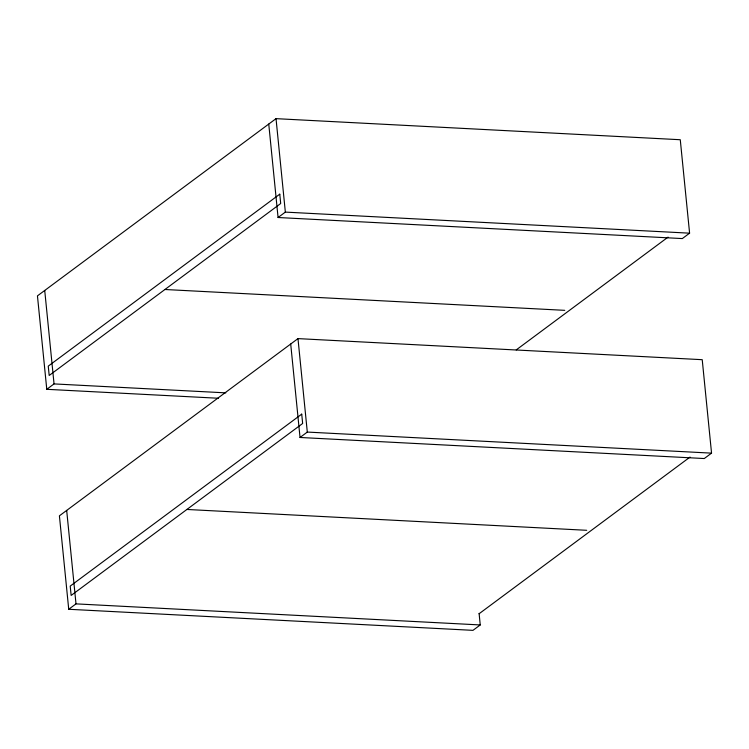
<?xml version="1.0" encoding="UTF-8"?>
<svg xmlns="http://www.w3.org/2000/svg" width="749" height="749" viewBox="0 0 749 749"><rect width="100%" height="100%" fill="white"/><g stroke="black" fill="none" stroke-linecap="round" stroke-linejoin="round"><path stroke-width="1.12" d="M268.751 124.053L278.076 217.51L682.32 238.575L689.595 233.173L680.27 139.726L276.025 118.651L37.45 295.864L46.775 389.311L218.521 398.262M46.775 389.311L54.05 383.909L225.795 392.86M278.076 217.51L285.35 212.107L689.595 233.173M290.706 344.016L300.031 437.472L704.275 458.538L711.55 453.136L702.225 359.689L297.98 338.614L59.405 515.827L68.73 609.274L472.975 630.349L480.249 624.947L479.098 613.412M68.73 609.274L76.005 603.872L480.249 624.947M300.031 437.472L307.305 432.07L711.55 453.136M516.23 349.905L668.071 237.115M479.135 613.721L690.026 457.077M164.949 289.498L564.746 310.339M186.904 509.46L586.701 530.301M276.025 118.651L285.35 212.107M297.98 338.614L307.305 432.07M44.725 290.462L54.05 383.909M66.68 510.425L76.005 603.872M279.77 194.169L48.254 366.13L49.191 375.474L280.697 203.513L279.77 194.169M301.725 414.131L70.209 586.092L71.146 595.436L302.652 423.475L301.725 414.131"/></g></svg>
